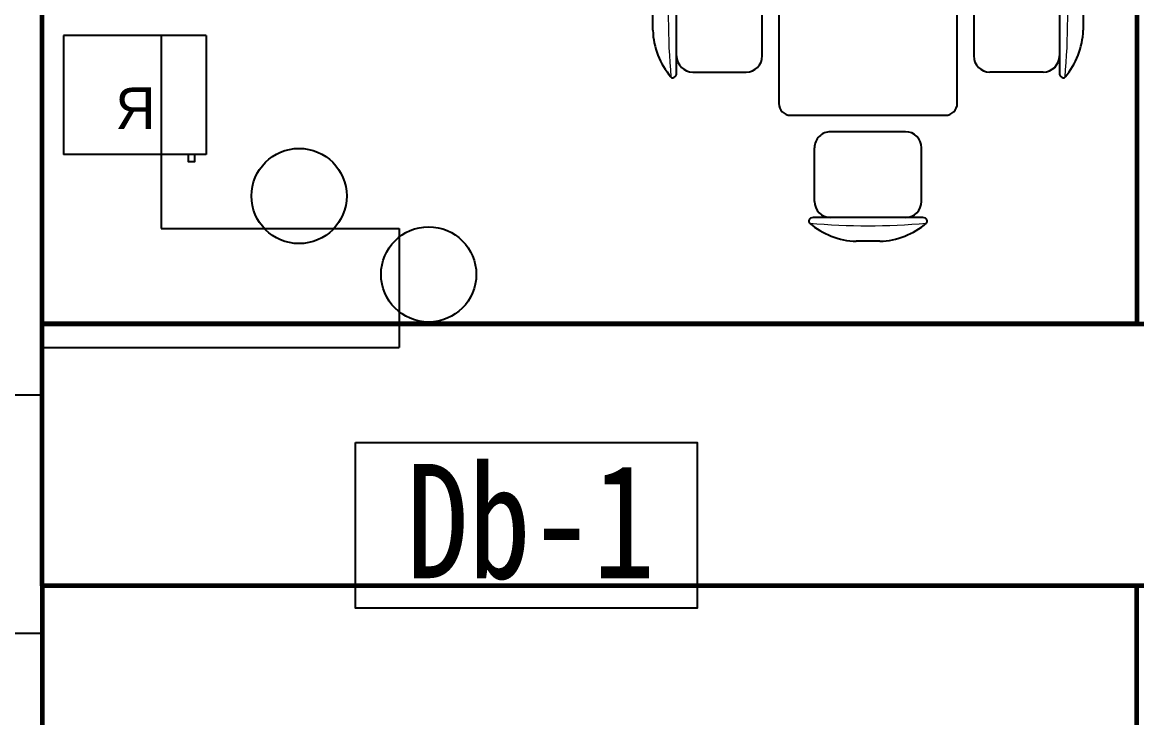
# Model space of a CAD drawing. Extents: x -634437 to -602837, y -712943 to -698043.
# Drawn here: x -615020 to -610337, y -706798 to -703878 of the extents above; entities that cross this region are included whole.
import ezdxf

# ---------------------------------------------------------------- set-up
doc = ezdxf.new("R2010")
doc.units = 0
doc.header["$LTSCALE"] = 1000
doc.header["$MEASUREMENT"] = 0
doc.layers.get('0').update_dxf_attribs({"linetype": 'CONTINUOUS'})
for name, color, linetype in [('F', 8, 'CONTINUOUS'), ('Furniture(家具)', 8, 'CONTINUOUS'), ('PUB_TEXT', 7, 'CONTINUOUS'), ('WALL', 2, 'CONTINUOUS')]:
    doc.layers.add(name, color=color, linetype=linetype)
for name, color, linetype, lineweight in [('GT_客厅', 2, 'CONTINUOUS', 60), ('GT_过道', 30, 'CONTINUOUS', 60), ('GT_餐厅', 3, 'CONTINUOUS', 60)]:
    doc.layers.add(name, color=color, linetype=linetype, lineweight=lineweight)
doc.styles.add('-黑体', font='simhei.ttf', dxfattribs={"width": 0.8})
doc.styles.add('rms', font='zsdz-s.shx', dxfattribs={"width": 0.7})

# ---------------------------------------------------------------- blocks, each defined once
blk = doc.blocks.new('冰箱')
for p, q in [((0, 0), (600, 5.99655322731e-05)), ((0, 0), (4.99715097249e-05, -500)), ((600, 5.99655322731e-05), (600.0000499710441, -499.9999400493688)), ((4.99715097249e-05, -500), (600.0000499710441, -499.9999400493688))]:
    blk.add_line(p, q)
blk.add_lwpolyline([(50.00004997150973, -499.9999950028723), (50.00005296943709, -529.9999950028722), (75.00005296943709, -529.9999925042501), (75.00004997104406, -499.9999925042502)])
at = {"linetype": 'ByBlock', "style": 'rms'}
blk.add_text('R', height=175, rotation=5.7296215791e-06, dxfattribs=at).set_placement((213.1878474568948, -392.8040069594281))
blk = doc.blocks.new('餐桌2')
for p, q in [((-49.56656715812278, 529), (49.56656715810821, 529)), ((-230, 429), (230, 429)), ((-225, 361.5), (-225, 136.5)), ((225, 361.5), (225, 136.5)), ((-157.5, 69), (157.5, 69)), ((325, 0), (-325, 0)), ((-375, -50), (-375, -1450)), ((375, -1450), (375, -50)), ((-804.2620998023046, -636.5868807156512), (-804.2620998023046, -176.5868807156512)), ((-736.7620998023046, -181.5868807156512), (-511.7620998023048, -181.5868807156512)), ((736.7620998023046, -181.5868807156512), (511.7620998023048, -181.5868807156512)), ((804.2620998023046, -176.5868807156512), (804.2620998023046, -636.5868807156512)), ((-444.2620998023047, -564.0868807156512), (-444.2620998023047, -249.0868807156512)), ((444.2620998023047, -249.0868807156512), (444.2620998023047, -564.0868807156512)), ((-904.2620998023046, -456.1534478737593), (-904.2620998023046, -357.0203135575284)), ((904.2620998023046, -357.0203135575284), (904.2620998023046, -456.1534478737593)), ((-736.7620998023046, -631.5868807156512), (-511.7620998023048, -631.5868807156512)), ((736.7620998023046, -631.5868807156512), (511.7620998023048, -631.5868807156512)), ((-804.2620998023046, -1323.413119284349), (-804.2620998023046, -863.4131192843488)), ((-736.7620998023046, -868.4131192843487), (-511.7620998023048, -868.4131192843487)), ((736.7620998023046, -868.4131192843487), (511.7620998023048, -868.4131192843487)), ((804.2620998023046, -863.4131192843488), (804.2620998023046, -1323.413119284349)), ((-444.2620998023047, -1250.913119284349), (-444.2620998023047, -935.9131192843488)), ((444.2620998023047, -935.9131192843488), (444.2620998023047, -1250.913119284349)), ((-904.2620998023046, -1142.979686442457), (-904.2620998023046, -1043.846552126226)), ((904.2620998023046, -1043.846552126226), (904.2620998023046, -1142.979686442457)), ((-736.7620998023046, -1318.413119284349), (-511.7620998023048, -1318.413119284349)), ((736.7620998023046, -1318.413119284349), (511.7620998023048, -1318.413119284349)), ((-325, -1500), (325, -1500)), ((-157.5, -1569), (157.5, -1569)), ((-225, -1861.5), (-225, -1636.5)), ((225, -1861.5), (225, -1636.5)), ((-230, -1929), (230, -1929)), ((-49.56656715812278, -2029), (49.56656715810821, -2029))]:
    blk.add_line(p, q)
for centre, radius, start, end in [((-39.84558808911243, 213.5601286777673), 315.5896225382623, 91.76513784658422, 130.7265433100836), ((39.84558808909787, 213.5601286777673), 315.5896225382623, 49.27345668991637, 88.23486215341576), ((-239.2274008201202, 445.1457719183962), 10, 130.7265433100836, 202.6699912156382), ((-230, 449), 20, 202.6699912156382, 270), ((-157.5, 361.5), 67.5, 90, 180), ((157.5, 361.5), 67.5, 0, 90), ((230, 449), 20, 270, 337.3300087843617), ((239.2274008201057, 445.1457719183962), 10, 337.3300087843617, 49.27345668991637), ((-157.5, 136.5), 67.5, 180, 270), ((157.5, 136.5), 67.5, 270, 0), ((-325, -50), 50, 90, 180), ((325, -50), 50, 0, 90), ((-588.8222284800868, -366.7412926265388), 315.5896225382623, 139.2734566899163, 178.2348621534221), ((-820.4078717207012, -167.3594798955309), 10, 67.33000878436175, 139.2734566899163), ((-824.2620998023049, -176.5868807156512), 20, 0, 67.33000878436175), ((-736.7620998023046, -249.0868807156512), 67.5, 90, 180), ((-511.7620998023048, -249.0868807156512), 67.5, 0, 90), ((511.7620998023048, -249.0868807156512), 67.5, 90, 180), ((736.7620998023046, -249.0868807156512), 67.5, 0, 90), ((824.2620998023049, -176.5868807156512), 20, 112.6699912156382, 180), ((820.4078717207012, -167.3594798955309), 10, 40.72654331008362, 112.6699912156382), ((588.8222284800868, -366.7412926265388), 315.5896225382623, 1.765137846577824, 40.72654331008362), ((-588.8222284800868, -446.432468804749), 315.5896225382623, 181.7651378465778, 220.7265433100836), ((588.8222284800868, -446.432468804749), 315.5896225382623, 319.2734566899164, 358.2348621534222), ((-736.7620998023046, -564.0868807156512), 67.5, 180, 270), ((-511.7620998023048, -564.0868807156512), 67.5, 270, 0), ((511.7620998023048, -564.0868807156512), 67.5, 180, 270), ((736.7620998023046, -564.0868807156512), 67.5, 270, 0), ((-820.4078717207012, -645.8142815357567), 10, 220.7265433100836, 292.6699912156383), ((-824.2620998023049, -636.5868807156512), 20, 292.6699912156383, 0), ((824.2620998023049, -636.5868807156512), 20, 180, 247.3300087843618), ((820.4078717207012, -645.8142815357567), 10, 247.3300087843618, 319.2734566899164), ((-588.8222284800868, -1053.567531195236), 315.5896225382623, 139.2734566899163, 178.2348621534221), ((-820.4078717207012, -854.1857184642284), 10, 67.33000878436175, 139.2734566899163), ((-824.2620998023049, -863.4131192843488), 20, 0, 67.33000878436175), ((-736.7620998023046, -935.9131192843488), 67.5, 90, 180), ((-511.7620998023048, -935.9131192843488), 67.5, 0, 90), ((511.7620998023048, -935.9131192843488), 67.5, 90, 180), ((736.7620998023046, -935.9131192843488), 67.5, 0, 90), ((824.2620998023049, -863.4131192843488), 20, 112.6699912156382, 180), ((820.4078717207012, -854.1857184642284), 10, 40.72654331008362, 112.6699912156382), ((588.8222284800868, -1053.567531195236), 315.5896225382623, 1.765137846577824, 40.72654331008362), ((-588.8222284800868, -1133.258707373447), 315.5896225382623, 181.7651378465778, 220.7265433100836), ((588.8222284800868, -1133.258707373447), 315.5896225382623, 319.2734566899164, 358.2348621534222), ((-736.7620998023046, -1250.913119284349), 67.5, 180, 270), ((-511.7620998023048, -1250.913119284349), 67.5, 270, 0), ((511.7620998023048, -1250.913119284349), 67.5, 180, 270), ((736.7620998023046, -1250.913119284349), 67.5, 270, 0), ((-820.4078717207012, -1332.640520104454), 10, 220.7265433100836, 292.6699912156383), ((-824.2620998023049, -1323.413119284349), 20, 292.6699912156383, 0), ((824.2620998023049, -1323.413119284349), 20, 180, 247.3300087843618), ((820.4078717207012, -1332.640520104454), 10, 247.3300087843618, 319.2734566899164), ((-325, -1450), 50, 180, 270), ((325, -1450), 50, 270, 0), ((-157.5, -1636.5), 67.5, 90, 180), ((157.5, -1636.5), 67.5, 0, 90), ((-157.5, -1861.5), 67.5, 180, 270), ((157.5, -1861.5), 67.5, 270, 0), ((-239.2274008201202, -1945.145771918396), 10, 157.3300087834317, 229.2734566899164), ((-230, -1949), 20, 90, 157.3300087834317), ((-39.84558808911243, -1713.560128677767), 315.5896225382623, 229.2734566899164, 268.2348621534158), ((39.84558808909787, -1713.560128677767), 315.5896225382623, 271.7651378465843, 310.7265433100836), ((230, -1949), 20, 22.66999121656828, 90), ((239.2274008201057, -1945.145771918396), 10, 310.7265433100836, 22.66999121656828)]:
    blk.add_arc(centre, radius, start, end)
at = {"lineweight": 13}
for centre, start, end in [((0, -2248.838250721063), 84.80230403115891, 95.19769596884107), ((1873.576150918743, -406.586880715651), 174.80230403114, 185.19769596886), ((-1873.576150918743, -406.586880715651), 354.8023040311401, 5.197695968859976), ((1873.576150918743, -1093.413119284349), 174.80230403114, 185.19769596886), ((-1873.576150918743, -1093.413119284349), 354.8023040311401, 5.197695968859976), ((0, 748.8382507210626), 264.8023040311589, 275.197695968841)]:
    blk.add_arc(centre, 2712.716921149136, start, end, dxfattribs=at)

msp = doc.modelspace()

# ---------------------------------------------------------------- linework, layer by layer
at = {"color": 3}
msp.add_lwpolyline([(-613618.9115366224, -705641.6659566204), (-612183.4653468288, -705641.6659566204), (-612183.4653468288, -706337.8910133478), (-613618.9115366224, -706337.8910133478)], close=True, dxfattribs=at)
at = {"layer": 'F'}
for p, q in [((-614436.5230569084, -703933.3612371774), (-614436.5230569084, -704743.3612371775)), ((-614436.5230569084, -704743.3612371775), (-613436.5230569083, -704743.3612371775)), ((-613436.5230569083, -704743.3612371775), (-613436.5230569083, -705243.3612371776)), ((-614936.5230569085, -705243.3612371776), (-613436.5230569083, -705243.3612371776))]:
    msp.add_line(p, q, dxfattribs=at)
for centre in [(-613856.6069835725, -704607.0929454699), (-613312.0242871766, -704936.3378443104)]:
    msp.add_circle(centre, 200, dxfattribs=at)
at = {"layer": 'GT_客厅'}
msp.add_lwpolyline([(-610336.5230569082, -706243.3612371779), (-614936.523056894, -706243.3612371776), (-614936.5230569085, -711543.3612371777), (-610336.5230569084, -711543.3612371779), (-610336.5230569082, -706243.3612371779)], dxfattribs=at)
at = {"layer": 'GT_过道'}
msp.add_lwpolyline([(-606336.5230569083, -704243.361237178), (-606336.5230569083, -706243.361237178), (-614936.523056894, -706243.3612371776), (-614936.5230569085, -705143.3612372872), (-607336.5230569083, -705143.3612371063), (-607336.5230569083, -704243.3612371697), (-606336.5230569083, -704243.361237178)], dxfattribs=at)
at = {"layer": 'GT_餐厅'}
msp.add_lwpolyline([(-610336.5230569082, -705143.3612371779), (-614936.5230569085, -705143.3612372872), (-614936.5230569083, -703143.3612371777), (-613436.523056908, -703143.3612371777), (-613436.523056908, -701943.3612371776), (-610336.5230569082, -701943.3612371777), (-610336.5230569082, -705143.3612371779)], dxfattribs=at)
at = {"layer": 'WALL'}
for p, q in [((-614936.5230569085, -703143.3612371774), (-614936.5230569085, -705443.3612371774)), ((-614936.5230568895, -705443.3612371774), (-615136.5230569048, -705443.3612371774)), ((-615136.5230569217, -706443.3612371432), (-614936.523056894, -706443.361237143)), ((-614936.5230569085, -706443.361237143), (-614936.5230569083, -710543.3612371776))]:
    msp.add_line(p, q, dxfattribs=at)

# ---------------------------------------------------------------- block references
at = {"layer": 'F', "rotation": 180}
msp.add_blockref('餐桌2', (-611465.7371172929, -704268.1973575398), dxfattribs=at)
at = {"layer": 'Furniture(家具)', "xscale": -1}
msp.add_blockref('冰箱', (-614246.5230569084, -703933.3612371774), dxfattribs=at)

# ---------------------------------------------------------------- texts
at = {"layer": 'PUB_TEXT', "color": 4, "style": '-黑体', "width": 0.8}
msp.add_text('Db-1', height=480, dxfattribs=at).set_placement((-613406.0671300503, -706211.9842606154))

doc.saveas('drawing.dxf')
